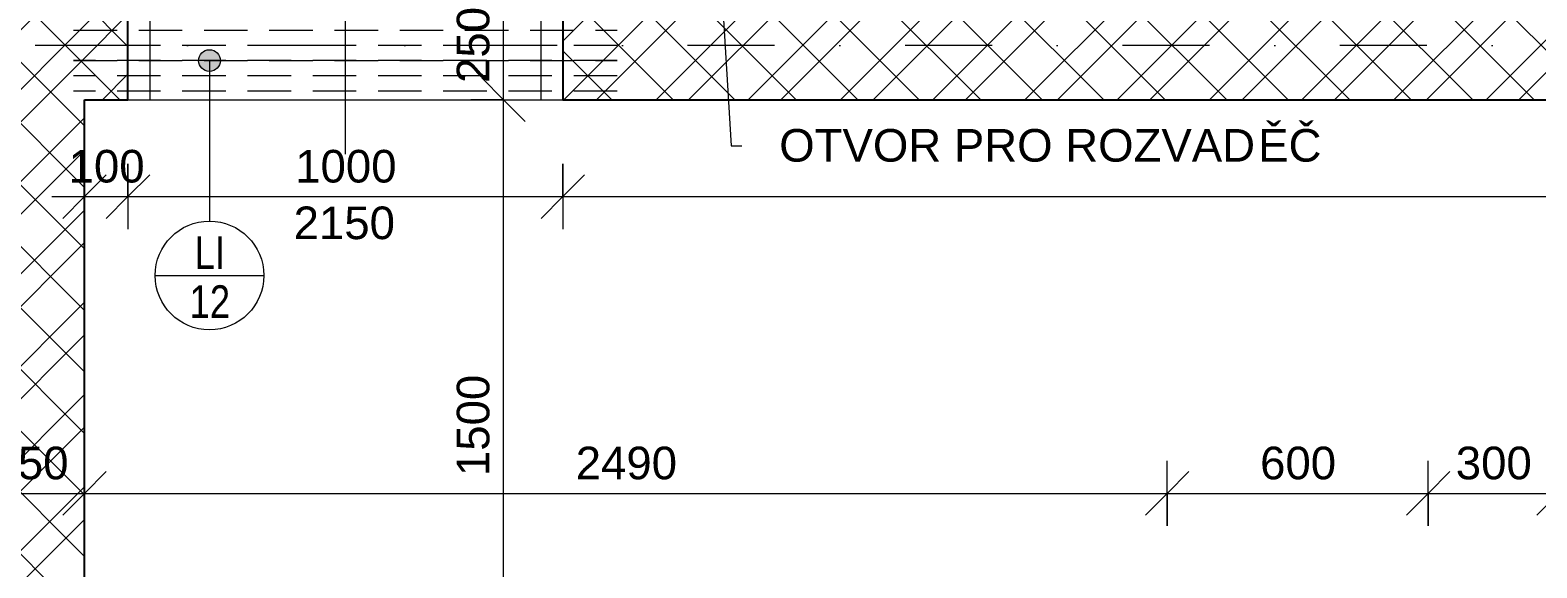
# Model space of a CAD drawing. Header units: millimetres. Extents: x -47720 to -5768, y -7799 to 13087.
# Drawn here: x -40350 to -36885, y -1803 to -567 of the extents above; entities that cross this region are included whole.
import ezdxf

# ---------------------------------------------------------------- set-up
doc = ezdxf.new("R2010")
doc.units = ezdxf.units.MM
for name, pattern in [('HA_Dash_3mm-S1mm', [150, 100, -50]), ('HA_DashDot_10mm-S3mm', [500, 200, -150, 0, -150]), ('HA_DashDot_2_2mm-S0_6mm', [110, 50, -30, 0, -30])]:
    doc.linetypes.add(name, pattern=pattern)
for name, color, linetype, lineweight in [('A-____-____-DIMS', 9, 'Continuous', 5), ('A-____-____-DIMS-50', 9, 'Continuous', 5), ('A-____-____-IDEN', 9, 'Continuous', 9), ('A-DOOR-____-IDEN', 9, 'Continuous', 9), ('A-DOOR-____-MCUT', 9, 'HA_DashDot_2_2mm-S0_6mm', 9), ('A-DOOR-____-OTLN', 9, 'Continuous', 9), ('A-DOOR-FRAM-MCUT', 9, 'Continuous', 9), ('A-GENM-____-HDLN', 9, 'HA_Dash_3mm-S1mm', 9), ('A-GENM-____-IDEN', 9, 'Continuous', 9), ('A-GENM-____-OTLN', 9, 'Continuous', 9), ('A-WALL-____-PATT', 9, 'Continuous', 25), ('I-WALL-____-MCUT', 9, 'Continuous', 25), ('S-GRID-____-OTLN', 9, 'Continuous', 5)]:
    doc.layers.add(name, color=color, linetype=linetype, lineweight=lineweight)
doc.styles.add('Arial_1', font='arial.ttf', dxfattribs={"height": 75})
doc.styles.add('Arial_2', font='arial.ttf', dxfattribs={"width": 0.8, "height": 75})
doc.dimstyles.new('Inner_Dimensions', dxfattribs={"dimscale": 304.8, "dimtxt": 76.519455, "dimasz": 0.328084, "dimexe": 0.246063, "dimexo": 0.0625, "dimgap": 0.032808, "dimtad": 1, "dimdec": 0, "dimzin": 0, "dimdsep": 46, "dimtxsty": 'Arial_1', "dimblk1": 'OBLIQUE', "dimblk2": 'OBLIQUE', "dimsah": 1, "dimcen": 0.09, "dimdle": 0.246063, "dimazin": 0, "dimtfac": 1, "dimtdec": 4, "dimtix": 1, "dimtmove": 0, "dimatfit": 3, "dimfxl": 0.246063, "dimfxlon": 1, "dimtvp": 1, "dimtolj": 1, "dimtzin": 0, "dimlwd": 9, "dimlwe": 9, "dimarcsym": 2})
pattern_1 = [(45, (0, 0), (-106.066, 106.066), []), (45, (75, 0), (-106.066, 106.066), []), (315, (0, 0), (70.71068, 70.71068), [])]

# ---------------------------------------------------------------- blocks, each defined once
blk = doc.blocks.new('HA_DR_Single_Swing_Solid - In_BJ_900x2100_Vstup-2040228-DPS_2NP-C')
at = {"layer": 'A-DOOR-____-MCUT'}
for p, q in [((-450, 125), (450, 125)), ((-450, -125), (450, -125))]:
    blk.add_line(p, q, dxfattribs=at)
at = {"layer": 'A-DOOR-____-OTLN', "lineweight": 5}
blk.add_line((450, 1025), (450, 125), dxfattribs=at)
at = {"layer": 'A-DOOR-____-OTLN'}
for p, q in [((-500, 125), (500, 125)), ((-500, -125), (500, -125))]:
    blk.add_line(p, q, dxfattribs=at)
at = {"layer": 'A-DOOR-____-OTLN', "lineweight": 5}
blk.add_arc((450, 125), 900, 90, 180, dxfattribs=at)
at = {"layer": 'A-DOOR-FRAM-MCUT'}
for p, q in [((-450, 125), (-450, -125)), ((450, -125), (450, 125))]:
    blk.add_line(p, q, dxfattribs=at)
blk = doc.blocks.new('TB_Porotherm KP7_1250mm - TB_Porotherm KP7_1250mm-1864450-DPS_2NP-C')
at = {"layer": 'A-GENM-____-HDLN'}
for p, q in [((-625, 35), (625, 35)), ((-625, 0), (625, 0)), ((625, -35), (-625, -35))]:
    blk.add_line(p, q, dxfattribs=at)
blk = doc.blocks.new('HA_TAG_Door_TypeMark_wDimensions - Scale50_Left with Bouble-921048-DPS_2NP-C')
at = {"layer": 'A-DOOR-____-IDEN'}
for p, q in [((-2.5, 22), (2.5, 22)), ((0, -5), (0, 19.5))]:
    blk.add_line(p, q, dxfattribs=at)
blk.add_circle((0, 22), 2.5, dxfattribs=at)
blk = doc.blocks.new('DIMBLOCK102-DPS_2NP-C')
at = {"layer": 'A-____-____-DIMS-50', "lineweight": 9}
for p, q in [((-39261.4, -726.8), (-39311.4, -676.8)), ((-39336.4, -726.8), (-39186.4, -726.8)), ((-39261.4, -726.8), (-39336.4, -726.8)), ((-39261.4, -2226.8), (-39261.4, -726.8)), ((-39261.4, -726.8), (-39211.4, -776.8)), ((-39261.4, -2226.8), (-39311.4, -2176.8)), ((-39336.4, -2226.8), (-39186.4, -2226.8)), ((-39261.4, -2226.8), (-39336.4, -2226.8)), ((-39261.4, -2226.8), (-39211.4, -2276.8))]:
    blk.add_line(p, q, dxfattribs=at)
at = {"layer": 'A-____-____-DIMS-50', "color": 0, "lineweight": 9, "insert": (-39368.8, -1592.2), "char_height": 75, "width": 276.883, "attachment_point": 1, "rotation": 90, "line_spacing_factor": 0.941778, "style": 'Arial_1'}
blk.add_mtext('1500', dxfattribs=at)
blk = doc.blocks.new('_Oblique')
at = {"color": 0, "linetype": 'ByBlock', "lineweight": -2}
blk.add_line((-0.5, -0.5), (0.5, 0.5), dxfattribs=at)
blk = doc.blocks.new('DIMBLOCK103-DPS_2NP-C')
at = {"layer": 'A-____-____-DIMS-50', "lineweight": 9}
for p, q in [((-39261.4, -476.8), (-39311.4, -426.8)), ((-39336.4, -476.8), (-39186.4, -476.8)), ((-39261.4, -476.8), (-39336.4, -476.8)), ((-39261.4, -726.8), (-39261.4, -476.8)), ((-39261.4, -476.8), (-39211.4, -526.8)), ((-39261.4, -726.8), (-39311.4, -676.8)), ((-39336.4, -726.8), (-39186.4, -726.8)), ((-39261.4, -726.8), (-39336.4, -726.8)), ((-39261.4, -726.8), (-39211.4, -776.8))]:
    blk.add_line(p, q, dxfattribs=at)
at = {"layer": 'A-____-____-DIMS-50', "color": 0, "lineweight": 9, "insert": (-39368.8, -688.3), "char_height": 75, "width": 207.662, "attachment_point": 1, "rotation": 90, "line_spacing_factor": 0.941778, "style": 'Arial_1'}
blk.add_mtext('250', dxfattribs=at)
blk = doc.blocks.new('DIMBLOCK115-DPS_2NP-C')
at = {"layer": 'A-____-____-DIMS-50', "lineweight": 9}
for p, q in [((-40474.9, -1557), (-40474.9, -1707)), ((-40474.9, -1632), (-40474.9, -1557)), ((-40224.9, -1557), (-40224.9, -1707)), ((-40224.9, -1632), (-40224.9, -1557)), ((-40474.9, -1632), (-40424.9, -1582)), ((-40224.9, -1632), (-40174.9, -1582)), ((-40474.9, -1632), (-40524.9, -1682)), ((-40474.9, -1632), (-40224.9, -1632)), ((-40224.9, -1632), (-40274.9, -1682))]:
    blk.add_line(p, q, dxfattribs=at)
at = {"layer": 'A-____-____-DIMS-50', "color": 0, "lineweight": 9, "insert": (-40436.4, -1524.6), "char_height": 75, "width": 207.662, "attachment_point": 1, "line_spacing_factor": 0.941778, "style": 'Arial_1'}
blk.add_mtext('250', dxfattribs=at)
blk = doc.blocks.new('DIMBLOCK116-DPS_2NP-C')
at = {"layer": 'A-____-____-DIMS-50', "lineweight": 9}
for p, q in [((-40224.9, -1557), (-40224.9, -1707)), ((-40224.9, -1632), (-40224.9, -1557)), ((-37734.9, -1707), (-37734.9, -1557)), ((-40224.9, -1632), (-40174.9, -1582)), ((-37734.9, -1632), (-37684.9, -1582)), ((-40224.9, -1632), (-40274.9, -1682)), ((-40224.9, -1632), (-37734.9, -1632)), ((-37734.9, -1632), (-37784.9, -1682)), ((-37734.9, -1632), (-37734.9, -1707))]:
    blk.add_line(p, q, dxfattribs=at)
at = {"layer": 'A-____-____-DIMS-50', "color": 0, "lineweight": 9, "insert": (-39095.3, -1524.6), "char_height": 75, "width": 276.883, "attachment_point": 1, "line_spacing_factor": 0.941778, "style": 'Arial_1'}
blk.add_mtext('2490', dxfattribs=at)
blk = doc.blocks.new('DIMBLOCK117-DPS_2NP-C')
at = {"layer": 'A-____-____-DIMS-50', "lineweight": 9}
for p, q in [((-37734.9, -1707), (-37734.9, -1557)), ((-37134.9, -1707), (-37134.9, -1557)), ((-37734.9, -1632), (-37684.9, -1582)), ((-37134.9, -1632), (-37084.9, -1582)), ((-37734.9, -1632), (-37784.9, -1682)), ((-37734.9, -1632), (-37134.9, -1632)), ((-37734.9, -1632), (-37734.9, -1707)), ((-37134.9, -1632), (-37184.9, -1682)), ((-37134.9, -1632), (-37134.9, -1707))]:
    blk.add_line(p, q, dxfattribs=at)
at = {"layer": 'A-____-____-DIMS-50', "color": 0, "lineweight": 9, "insert": (-37521.4, -1524.6), "char_height": 75, "width": 207.662, "attachment_point": 1, "line_spacing_factor": 0.941778, "style": 'Arial_1'}
blk.add_mtext('600', dxfattribs=at)
blk = doc.blocks.new('DIMBLOCK118-DPS_2NP-C')
at = {"layer": 'A-____-____-DIMS-50', "lineweight": 9}
for p, q in [((-37134.9, -1707), (-37134.9, -1557)), ((-36834.9, -1707), (-36834.9, -1557)), ((-37134.9, -1632), (-37084.9, -1582)), ((-36834.9, -1632), (-36784.9, -1582)), ((-37134.9, -1632), (-37184.9, -1682)), ((-37134.9, -1632), (-36834.9, -1632)), ((-37134.9, -1632), (-37134.9, -1707)), ((-36834.9, -1632), (-36884.9, -1682)), ((-36834.9, -1632), (-36834.9, -1707))]:
    blk.add_line(p, q, dxfattribs=at)
at = {"layer": 'A-____-____-DIMS-50', "color": 0, "lineweight": 9, "insert": (-37071.4, -1524.6), "char_height": 75, "width": 207.662, "attachment_point": 1, "line_spacing_factor": 0.941778, "style": 'Arial_1'}
blk.add_mtext('300', dxfattribs=at)
blk = doc.blocks.new('DIMBLOCK148-DPS_2NP-C')
at = {"layer": 'A-____-____-DIMS-50', "lineweight": 9}
for p, q in [((-40224.9, -874.6), (-40224.9, -1024.6)), ((-40224.9, -949.6), (-40224.9, -874.6)), ((-40224.9, -949.6), (-40174.9, -899.6)), ((-40124.9, -874.6), (-40124.9, -1024.6)), ((-40124.9, -949.6), (-40124.9, -874.6)), ((-40124.9, -949.6), (-40074.9, -899.6)), ((-40299.9, -949.6), (-40124.9, -949.6)), ((-40224.9, -949.6), (-40274.9, -999.6)), ((-40124.9, -949.6), (-40174.9, -999.6))]:
    blk.add_line(p, q, dxfattribs=at)
at = {"layer": 'A-____-____-DIMS-50', "color": 0, "lineweight": 9, "insert": (-40261.4, -842.2), "char_height": 75, "width": 207.662, "attachment_point": 1, "line_spacing_factor": 0.941778, "style": 'Arial_1'}
blk.add_mtext('100', dxfattribs=at)
blk = doc.blocks.new('DIMBLOCK149-DPS_2NP-C')
at = {"layer": 'A-____-____-DIMS-50', "lineweight": 9}
for p, q in [((-40124.9, -874.6), (-40124.9, -1024.6)), ((-40124.9, -949.6), (-40124.9, -874.6)), ((-40124.9, -949.6), (-40074.9, -899.6)), ((-39124.9, -874.6), (-39124.9, -1024.6)), ((-39124.9, -949.6), (-39124.9, -874.6)), ((-39124.9, -949.6), (-39074.9, -899.6)), ((-40124.9, -949.6), (-40174.9, -999.6)), ((-40124.9, -949.6), (-39124.9, -949.6)), ((-39124.9, -949.6), (-39174.9, -999.6))]:
    blk.add_line(p, q, dxfattribs=at)
at = {"layer": 'A-____-____-DIMS-50', "color": 0, "lineweight": 9, "insert": (-39740.3, -842.2), "char_height": 75, "width": 276.883, "attachment_point": 1, "line_spacing_factor": 0.941778, "style": 'Arial_1'}
blk.add_mtext('1000', dxfattribs=at)
blk = doc.blocks.new('DIMBLOCK150-DPS_2NP-C')
at = {"layer": 'A-____-____-DIMS-50', "lineweight": 9}
for p, q in [((-39124.9, -874.6), (-39124.9, -1024.6)), ((-39124.9, -949.6), (-39124.9, -874.6)), ((-39124.9, -949.6), (-39074.9, -899.6)), ((-34084.9, -874.6), (-34084.9, -1024.6)), ((-34084.9, -949.6), (-34084.9, -874.6)), ((-34084.9, -949.6), (-34034.9, -899.6)), ((-39124.9, -949.6), (-39174.9, -999.6)), ((-39124.9, -949.6), (-34084.9, -949.6)), ((-34084.9, -949.6), (-34134.9, -999.6))]:
    blk.add_line(p, q, dxfattribs=at)
at = {"layer": 'A-____-____-DIMS-50', "color": 0, "lineweight": 9, "insert": (-36720.3, -842.2), "char_height": 75, "width": 276.883, "attachment_point": 1, "line_spacing_factor": 0.941778, "style": 'Arial_1'}
blk.add_mtext('5040', dxfattribs=at)
blk = doc.blocks.new('HA_TAG_GM_Products - Generic-588599-DPS_2NP-C')
at = {"layer": 'A-GENM-____-IDEN'}
blk.add_line((-2.5, 0), (2.5, 0), dxfattribs=at)
blk.add_circle((0, 0), 2.5, dxfattribs=at)

msp = doc.modelspace()

# ---------------------------------------------------------------- hatches: boundary and pattern name
at = {"layer": 'A-GENM-____-IDEN'}
h = msp.add_hatch(color=256, dxfattribs=at)
edge = h.paths.add_edge_path()
edge.add_arc((-39937.5, -636.8), 25, 0, 360)
at = {"layer": 'A-WALL-____-PATT', "lineweight": 5}
h = msp.add_hatch(dxfattribs=at)
h.set_pattern_fill('FP_2', color=256, style=0, pattern_type=2)
h.set_pattern_definition(pattern_1)
h.paths.add_polyline_path([(-40224.9, -2551.8), (-40224.9, -476.8), (-40474.9, -476.8), (-40474.9, -2551.8)])
h = msp.add_hatch(dxfattribs=at)
h.set_pattern_fill('FP_2', color=256, style=0, pattern_type=2)
h.set_pattern_definition(pattern_1)
h.paths.add_polyline_path([(-28609.9, -726.8), (-28609.9, -476.8), (-33084.9, -476.8), (-33084.9, -726.8), (-28830.6, -726.8)])
h.paths.add_polyline_path([(-34084.9, -726.8), (-34084.9, -476.8), (-39124.9, -476.8), (-39124.9, -726.8), (-35617.3, -726.8)])
h.paths.add_polyline_path([(-40224.9, -726.8), (-40124.9, -726.8), (-40124.9, -476.8), (-40224.9, -476.8)])

# ---------------------------------------------------------------- linework, layer by layer
at = {"layer": 'A-____-____-IDEN'}
for p, q in [((-38778.6, -172.6), (-38737.6, -832.7)), ((-38737.6, -832.7), (-38713.4, -832.7))]:
    msp.add_line(p, q, dxfattribs=at)
at = {"layer": 'A-GENM-____-IDEN'}
msp.add_line((-39937.5, -636.8), (-39937.5, -1005.9), dxfattribs=at)
msp.add_circle((-39937.5, -636.8), 25, dxfattribs=at)
at = {"layer": 'I-WALL-____-MCUT'}
for p, q in [((-40124.9, -726.8), (-40124.9, -476.8)), ((-39124.9, -476.8), (-39124.9, -726.8)), ((-40224.9, -2226.8), (-40224.9, -726.8)), ((-40224.9, -726.8), (-40125, -726.8)), ((-39124.9, -726.8), (-34085, -726.8))]:
    msp.add_line(p, q, dxfattribs=at)
at = {"layer": 'S-GRID-____-OTLN', "linetype": 'HA_DashDot_10mm-S3mm', "lineweight": 9}
msp.add_line((-22634.8, -601.8), (-46120.1, -601.8), dxfattribs=at)

# ---------------------------------------------------------------- block references
at = {"layer": 'A-DOOR-____-IDEN', "xscale": 49.99999999999998, "yscale": 49.99999999999998, "zscale": 49.99999999999998}
msp.add_blockref('HA_TAG_Door_TypeMark_wDimensions - Scale50_Left with Bouble-921048-DPS_2NP-C', (-39624.9, -601.8), dxfattribs=at)
at = {"layer": 'A-DOOR-____-OTLN'}
msp.add_blockref('HA_DR_Single_Swing_Solid - In_BJ_900x2100_Vstup-2040228-DPS_2NP-C', (-39624.9, -601.8), dxfattribs=at)
at = {"layer": 'A-GENM-____-IDEN', "xscale": 49.99999999999998, "yscale": 49.99999999999998, "zscale": 49.99999999999998}
msp.add_blockref('HA_TAG_GM_Products - Generic-588599-DPS_2NP-C', (-39937.5, -1130.9), dxfattribs=at)
at = {"layer": 'A-GENM-____-OTLN', "rotation": 180}
for p in [(-39624.9, -601.8), (-39624.9, -671.8)]:
    msp.add_blockref('TB_Porotherm KP7_1250mm - TB_Porotherm KP7_1250mm-1864450-DPS_2NP-C', p, dxfattribs=at)

# ---------------------------------------------------------------- texts
at = {"layer": 'A-____-____-IDEN', "lineweight": 5, "char_height": 75, "attachment_point": 1, "style": 'Arial_1'}
for s, insert, width in [('OTVOR PRO ROZVAD', (-38627.2, -794.2), 1334.81), ('ĚČ', (-37525.8, -794.2), 176.371)]:
    msp.add_mtext(s, dxfattribs=dict(at, insert=insert, width=width))
at = {"layer": 'A-DOOR-____-IDEN', "lineweight": 5, "insert": (-39744, -972.4), "char_height": 75, "width": 288.607, "attachment_point": 1, "style": 'Arial_1'}
msp.add_mtext('2150', dxfattribs=at)
at = {"layer": 'A-GENM-____-IDEN', "lineweight": 5, "char_height": 75, "attachment_point": 1, "style": 'Arial_2'}
for s, insert, width in [('LI', (-39971.3, -1040.8), 86.582), ('12', (-39983.3, -1153.5), 115.443)]:
    msp.add_mtext(s, dxfattribs=dict(at, insert=insert, width=width))

# ---------------------------------------------------------------- dimensions: what is measured, and where the dimension line sits
at = {"layer": 'A-____-____-DIMS', "lineweight": 9}
for base, p1, p2, override, picture, middle in [((-39261.4, -476.8), (-39336.4, -726.8), (-39336.4, -476.8), {"dimpost": '<>', "dimfxl": 250}, 'DIMBLOCK103-DPS_2NP-C', (-39309.7, -601.8)), ((-39261.4, -726.8), (-39336.4, -2226.8), (-39336.4, -726.8), {"dimpost": '<>', "dimfxl": 1500}, 'DIMBLOCK102-DPS_2NP-C', (-39309.7, -1476.8))]:
    dim = msp.add_linear_dim(base=base, p1=p1, p2=p2, angle=90, dimstyle='Inner_Dimensions', override=override, dxfattribs=at)
    dim.commit()
    dim.dimension.update_dxf_attribs({"geometry": picture, "text_midpoint": middle})
for base, p1, p2, override, picture, middle in [((-40124.9, -949.6), (-40224.9, -874.6), (-40124.9, -874.6), {"dimpost": '<>', "dimfxl": 100}, 'DIMBLOCK148-DPS_2NP-C', (-40174.9, -901.3)), ((-39124.9, -949.6), (-40124.9, -874.6), (-39124.9, -874.6), {"dimpost": '<>', "dimfxl": 1000}, 'DIMBLOCK149-DPS_2NP-C', (-39624.9, -901.3)), ((-34084.9, -949.6), (-39124.9, -874.6), (-34084.9, -874.6), {"dimpost": '<>', "dimfxl": 5040}, 'DIMBLOCK150-DPS_2NP-C', (-36604.9, -901.3)), ((-40224.9, -1632), (-40474.9, -1557), (-40224.9, -1557), {"dimpost": '<>', "dimfxl": 250}, 'DIMBLOCK115-DPS_2NP-C', (-40349.9, -1583.7)), ((-37734.9, -1632), (-40224.9, -1557), (-37734.9, -1707), {"dimpost": '<>', "dimfxl": 2494.513981}, 'DIMBLOCK116-DPS_2NP-C', (-38979.9, -1583.7)), ((-37134.9, -1632), (-37734.9, -1707), (-37134.9, -1707), {"dimpost": '<>', "dimfxl": 600}, 'DIMBLOCK117-DPS_2NP-C', (-37434.9, -1583.7)), ((-36834.9, -1632), (-37134.9, -1707), (-36834.9, -1707), {"dimpost": '<>', "dimfxl": 300}, 'DIMBLOCK118-DPS_2NP-C', (-36984.9, -1583.7))]:
    dim = msp.add_linear_dim(base=base, p1=p1, p2=p2, dimstyle='Inner_Dimensions', override=override, dxfattribs=at)
    dim.commit()
    dim.dimension.update_dxf_attribs({"geometry": picture, "text_midpoint": middle})

doc.saveas('drawing.dxf')
